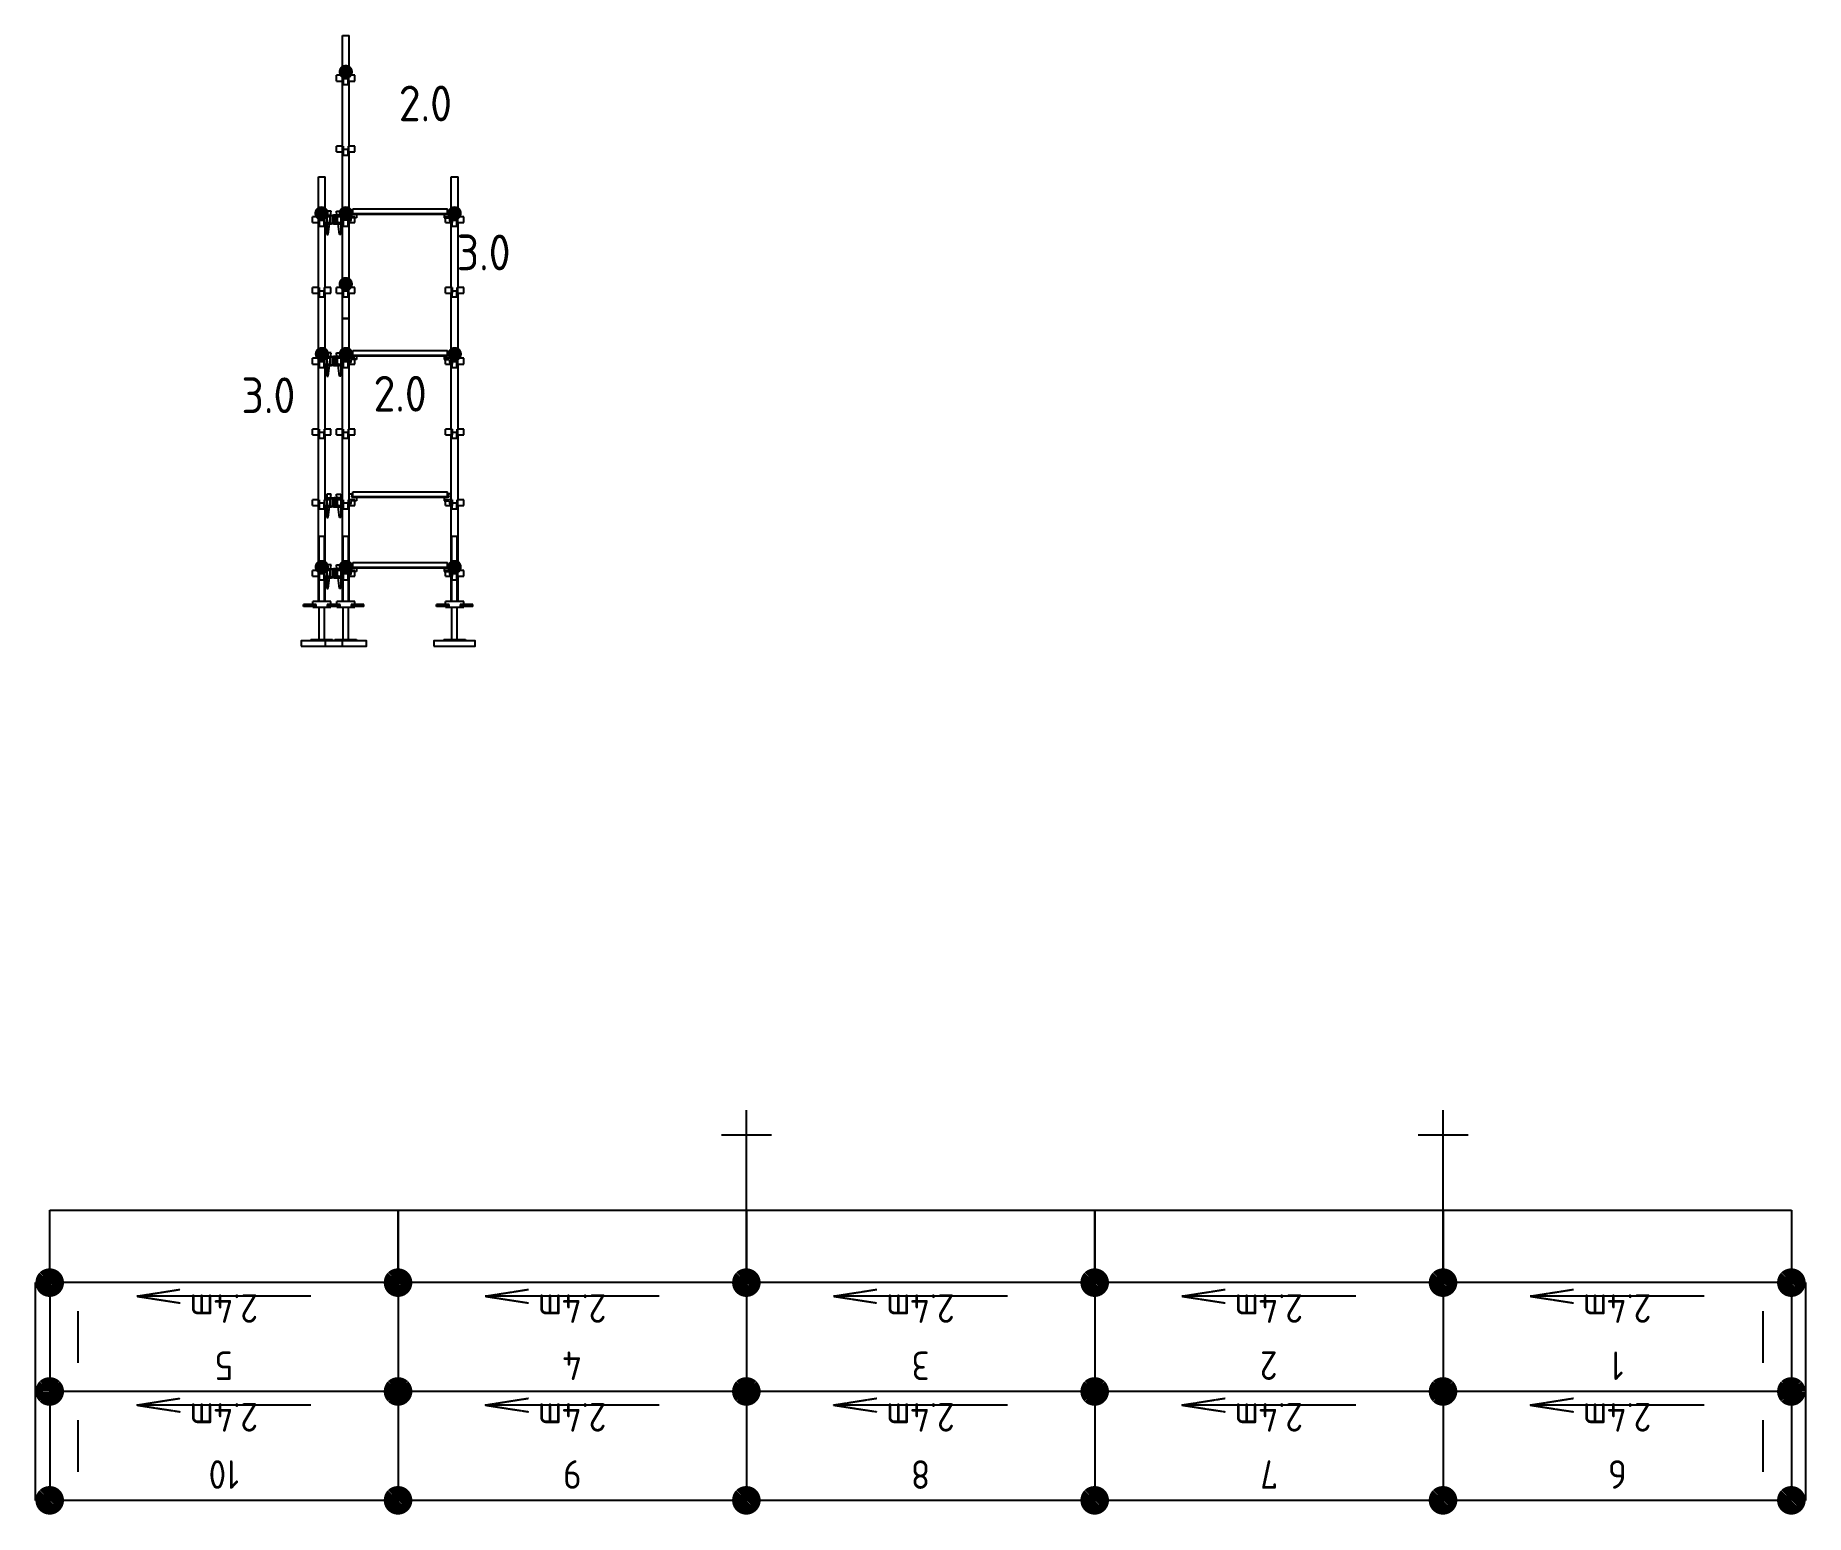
# Model space of a CAD drawing. Header units: millimetres. Extents: x 44290 to 56685, y -104 to 10251.
import ezdxf
from ezdxf.enums import TextEntityAlignment as Align

# ---------------------------------------------------------------- set-up
doc = ezdxf.new("R2010")
doc.units = ezdxf.units.MM
doc.linetypes.add('KwikScaf_DASHED', pattern=[3.75, 2.5, -1.25])
doc.linetypes.add('KwikScaf_Line', pattern=[1, 1, 0])
doc.layers.get('0').update_dxf_attribs({"linetype": 'CONTINUOUS'})
for name, color, linetype in [('KwikScaf Matrix', 7, 'CONTINUOUS'), ('KwikScaf Schematic', 7, 'CONTINUOUS'), ('KwikScaf Sections', 7, 'CONTINUOUS')]:
    doc.layers.add(name, color=color, linetype=linetype)
doc.styles.add('KwikScaf ISO', font='isocp.shx')

# ---------------------------------------------------------------- blocks, each defined once
blk = doc.blocks.new('2D Jack Adjustable Screw')
at = {"color": 0, "extrusion": (1, -1.83691e-16, 2.30446e-16)}
for p, q in [((-35, 151.5), (-20, 151.5)), ((-35, 62.25), (-35, 151.5)), ((-20, 62.25), (-20, 151.5)), ((-265.5, 100), (-273.5, 100)), ((-273.5, 100), (-273.5, -52)), ((-265.5, 100), (-265.5, -52)), ((-265.5, 42.5), (-40, 42.5)), ((-265.5, 5.5), (-40, 5.5)), ((-40, 87.75), (-35, 87.75)), ((-40, 87.75), (-40, 24)), ((-40, 24), (-40, -39.75)), ((-35, 62.25), (-20, 62.25)), ((-20, 87.75), (0, 87.75)), ((0, 24), (0, 87.75)), ((0, 42.5), (454.5, 42.5)), ((0, -39.75), (0, 24)), ((0, 5.5), (454.5, 5.5)), ((454.5, 24), (454.5, 42.5)), ((454.5, 5.5), (454.5, 24)), ((-265.5, -52), (-273.5, -52)), ((-40, -39.75), (-35, -39.75)), ((-20, -14.25), (-35, -14.25)), ((-35, -103.5), (-35, -14.25)), ((-35, -103.5), (-20, -103.5)), ((-20, -103.5), (-20, -14.25)), ((-20, -39.75), (0, -39.75))]:
    blk.add_line(p, q, dxfattribs=at)
blk = doc.blocks.new('2D Standard 3 Metre')
at = {"layer": 'KwikScaf Matrix', "color": 0, "extrusion": (0, 1, 0)}
for p, q in [((-185, -24), (-185, 24)), ((-185, 24), (-8, 24)), ((-33, 16), (7, 16)), ((-33, 16), (-33, 6)), ((-33, 6), (-33, -6)), ((-8, 64), (-8, 60)), ((-8, 64), (32, 64)), ((-8, 60), (-8, 22)), ((-8, 22), (32, 22)), ((-8, 22), (-8, 18)), ((32, 18), (-8, 18)), ((7, 6), (7, 16)), ((7, -6), (7, 6)), ((32, 60), (32, 64)), ((32, 22), (32, 60)), ((32, 24), (487, 24)), ((32, 18), (32, 22)), ((462, 16), (462, 6)), ((462, 16), (502, 16)), ((462, 6), (462, -6)), ((487, 64), (487, 60)), ((487, 64), (527, 64)), ((487, 60), (487, 22)), ((487, 22), (527, 22)), ((487, 22), (487, 18)), ((527, 18), (487, 18)), ((502, 6), (502, 16)), ((502, -6), (502, 6)), ((527, 60), (527, 64)), ((527, 22), (527, 60)), ((527, 24), (982, 24)), ((527, 18), (527, 22)), ((957, 16), (997, 16)), ((957, 16), (957, 6)), ((957, 6), (957, -6)), ((982, 64), (982, 60)), ((982, 64), (1022, 64)), ((982, 60), (982, 22)), ((982, 22), (1022, 22)), ((982, 22), (982, 18)), ((1022, 18), (982, 18)), ((997, 6), (997, 16)), ((997, -6), (997, 6)), ((1022, 60), (1022, 64)), ((1022, 22), (1022, 60)), ((1022, 24), (1477, 24)), ((1022, 18), (1022, 22)), ((1452, 16), (1492, 16)), ((1452, 16), (1452, 6)), ((1452, 6), (1452, -6)), ((1477, 64), (1477, 60)), ((1477, 64), (1517, 64)), ((1477, 60), (1477, 22)), ((1477, 22), (1517, 22)), ((1477, 22), (1477, 18)), ((1517, 18), (1477, 18)), ((1492, 6), (1492, 16)), ((1492, -6), (1492, 6)), ((1517, 60), (1517, 64)), ((1517, 22), (1517, 60)), ((1517, 24), (1972, 24)), ((1517, 18), (1517, 22)), ((1947, 16), (1987, 16)), ((1947, 16), (1947, 6)), ((1947, 6), (1947, -6)), ((1972, 64), (1972, 60)), ((1972, 64), (2012, 64)), ((1972, 60), (1972, 22)), ((1972, 22), (2012, 22)), ((1972, 22), (1972, 18)), ((2012, 18), (1972, 18)), ((1987, 6), (1987, 16)), ((1987, -6), (1987, 6)), ((2012, 60), (2012, 64)), ((2012, 22), (2012, 60)), ((2012, 24), (2467, 24)), ((2012, 18), (2012, 22)), ((2442, 16), (2442, 6)), ((2442, 16), (2482, 16)), ((2442, 6), (2442, -6)), ((2467, 64), (2467, 60)), ((2467, 64), (2507, 64)), ((2467, 60), (2467, 22)), ((2467, 22), (2507, 22)), ((2467, 22), (2467, 18)), ((2507, 18), (2467, 18)), ((2482, 6), (2482, 16)), ((2482, -6), (2482, 6)), ((2507, 60), (2507, 64)), ((2507, 22), (2507, 60)), ((2507, 24), (2787, 24)), ((2507, 18), (2507, 22)), ((2787, 24), (2787, -24)), ((-185, -24), (-8, -24)), ((-33, -6), (-33, -16)), ((-33, -16), (7, -16)), ((-8, -18), (32, -18)), ((-8, -18), (-8, -22)), ((-8, -22), (-8, -60)), ((-8, -22), (32, -22)), ((-8, -60), (-8, -64)), ((-8, -64), (32, -64)), ((7, -16), (7, -6)), ((32, -22), (32, -18)), ((32, -60), (32, -22)), ((32, -24), (487, -24)), ((32, -64), (32, -60)), ((462, -6), (462, -16)), ((462, -16), (502, -16)), ((487, -18), (527, -18)), ((487, -18), (487, -22)), ((487, -22), (487, -60)), ((487, -22), (527, -22)), ((487, -60), (487, -64)), ((487, -64), (527, -64)), ((502, -16), (502, -6)), ((527, -22), (527, -18)), ((527, -60), (527, -22)), ((527, -24), (982, -24)), ((527, -64), (527, -60)), ((957, -6), (957, -16)), ((957, -16), (997, -16)), ((982, -18), (1022, -18)), ((982, -18), (982, -22)), ((982, -22), (982, -60)), ((982, -22), (1022, -22)), ((982, -60), (982, -64)), ((982, -64), (1022, -64)), ((997, -16), (997, -6)), ((1022, -22), (1022, -18)), ((1022, -60), (1022, -22)), ((1022, -24), (1477, -24)), ((1022, -64), (1022, -60)), ((1452, -6), (1452, -16)), ((1452, -16), (1492, -16)), ((1477, -18), (1517, -18)), ((1477, -18), (1477, -22)), ((1477, -22), (1477, -60)), ((1477, -22), (1517, -22)), ((1477, -60), (1477, -64)), ((1477, -64), (1517, -64)), ((1492, -16), (1492, -6)), ((1517, -22), (1517, -18)), ((1517, -60), (1517, -22)), ((1517, -24), (1972, -24)), ((1517, -64), (1517, -60)), ((1947, -6), (1947, -16)), ((1947, -16), (1987, -16)), ((1972, -18), (2012, -18)), ((1972, -18), (1972, -22)), ((1972, -22), (1972, -60)), ((1972, -22), (2012, -22)), ((1972, -60), (1972, -64)), ((1972, -64), (2012, -64)), ((1987, -16), (1987, -6)), ((2012, -22), (2012, -18)), ((2012, -60), (2012, -22)), ((2012, -24), (2467, -24)), ((2012, -64), (2012, -60)), ((2442, -6), (2442, -16)), ((2442, -16), (2482, -16)), ((2467, -18), (2507, -18)), ((2467, -18), (2467, -22)), ((2467, -22), (2467, -60)), ((2467, -22), (2507, -22)), ((2467, -60), (2467, -64)), ((2467, -64), (2507, -64)), ((2482, -16), (2482, -6)), ((2507, -22), (2507, -18)), ((2507, -60), (2507, -22)), ((2507, -24), (2787, -24)), ((2507, -64), (2507, -60))]:
    blk.add_line(p, q, dxfattribs=at)
blk = doc.blocks.new('2D Standard 2 Metre')
at = {"layer": 'KwikScaf Matrix', "color": 0, "extrusion": (0, 1, 0)}
for p, q in [((-185, -24), (-185, 24)), ((-185, 24), (-8, 24)), ((-33, 16), (7, 16)), ((-33, 16), (-33, 6)), ((-33, 6), (-33, -6)), ((-8, 64), (-8, 60)), ((-8, 64), (32, 64)), ((-8, 60), (-8, 22)), ((-8, 22), (32, 22)), ((-8, 22), (-8, 18)), ((32, 18), (-8, 18)), ((7, 6), (7, 16)), ((7, -6), (7, 6)), ((32, 60), (32, 64)), ((32, 22), (32, 60)), ((32, 24), (487, 24)), ((32, 18), (32, 22)), ((462, 16), (502, 16)), ((462, 16), (462, 6)), ((462, 6), (462, -6)), ((487, 64), (487, 60)), ((487, 64), (527, 64)), ((487, 60), (487, 22)), ((487, 22), (527, 22)), ((487, 22), (487, 18)), ((527, 18), (487, 18)), ((502, 6), (502, 16)), ((502, -6), (502, 6)), ((527, 60), (527, 64)), ((527, 22), (527, 60)), ((527, 24), (982, 24)), ((527, 18), (527, 22)), ((957, 16), (997, 16)), ((957, 16), (957, 6)), ((957, 6), (957, -6)), ((982, 64), (982, 60)), ((982, 64), (1022, 64)), ((982, 60), (982, 22)), ((982, 22), (1022, 22)), ((982, 22), (982, 18)), ((1022, 18), (982, 18)), ((997, 6), (997, 16)), ((997, -6), (997, 6)), ((1022, 60), (1022, 64)), ((1022, 22), (1022, 60)), ((1022, 24), (1477, 24)), ((1022, 18), (1022, 22)), ((1452, 16), (1492, 16)), ((1452, 16), (1452, 6)), ((1452, 6), (1452, -6)), ((1477, 64), (1517, 64)), ((1477, 64), (1477, 60)), ((1477, 60), (1477, 22)), ((1477, 22), (1517, 22)), ((1477, 22), (1477, 18)), ((1517, 18), (1477, 18)), ((1492, 6), (1492, 16)), ((1492, -6), (1492, 6)), ((1517, 60), (1517, 64)), ((1517, 22), (1517, 60)), ((1517, 24), (1796, 24)), ((1517, 18), (1517, 22)), ((1796, 24), (1796, -24)), ((-185, -24), (-8, -24)), ((-33, -6), (-33, -16)), ((-33, -16), (7, -16)), ((-8, -18), (32, -18)), ((-8, -18), (-8, -22)), ((-8, -22), (-8, -60)), ((-8, -22), (32, -22)), ((-8, -60), (-8, -64)), ((-8, -64), (32, -64)), ((7, -16), (7, -6)), ((32, -22), (32, -18)), ((32, -60), (32, -22)), ((32, -24), (487, -24)), ((32, -64), (32, -60)), ((462, -6), (462, -16)), ((462, -16), (502, -16)), ((487, -18), (527, -18)), ((487, -18), (487, -22)), ((487, -22), (487, -60)), ((487, -22), (527, -22)), ((487, -60), (487, -64)), ((487, -64), (527, -64)), ((502, -16), (502, -6)), ((527, -22), (527, -18)), ((527, -60), (527, -22)), ((527, -24), (982, -24)), ((527, -64), (527, -60)), ((957, -6), (957, -16)), ((957, -16), (997, -16)), ((982, -18), (1022, -18)), ((982, -18), (982, -22)), ((982, -22), (982, -60)), ((982, -22), (1022, -22)), ((982, -60), (982, -64)), ((982, -64), (1022, -64)), ((997, -16), (997, -6)), ((1022, -22), (1022, -18)), ((1022, -60), (1022, -22)), ((1022, -24), (1477, -24)), ((1022, -64), (1022, -60)), ((1452, -6), (1452, -16)), ((1452, -16), (1492, -16)), ((1477, -18), (1517, -18)), ((1477, -18), (1477, -22)), ((1477, -22), (1517, -22)), ((1477, -22), (1477, -60)), ((1477, -60), (1477, -64)), ((1477, -64), (1517, -64)), ((1492, -16), (1492, -6)), ((1517, -22), (1517, -18)), ((1517, -60), (1517, -22)), ((1517, -24), (1796, -24)), ((1517, -64), (1517, -60))]:
    blk.add_line(p, q, dxfattribs=at)
blk = doc.blocks.new('Double C Coupler')
at = {"color": 3}
for p, q in [((-120, 0), (-62, 0)), ((-120, -5), (-120, 0)), ((0, 0), (-58, 0)), ((0, -5), (0, 0)), ((-67, -5), (-120, -5)), ((-120, -62), (-120, -57)), ((-120, -57), (-67, -57)), ((-62, -62), (-120, -62)), ((-109, -5), (-109, -57)), ((-105, -62), (-75, -62)), ((-65, -55), (-65, -7)), ((-60, -2), (-60, -60)), ((-60, -2), (-60, -60)), ((-58, -62), (0, -62)), ((-55, -55), (-55, -7)), ((-53, -5), (0, -5)), ((0, -57), (-53, -57)), ((-15, -62), (-45, -62)), ((-11, -5), (-11, -57)), ((0, -62), (0, -57))]:
    blk.add_line(p, q, dxfattribs=at)
at = {"color": 3, "extrusion": (0, -1, 6.12303e-17)}
for p, q in [((-109, 27), (-109, 0)), ((-79, 27), (-109, 27)), ((-82, 0), (-79, 27)), ((-38, 0), (-41, 27)), ((-41, 27), (-11, 27)), ((-11, 27), (-11, 0)), ((-109, -62), (-109, -137)), ((-99, -137), (-90, -62)), ((-89, -57), (-83, -5)), ((-31, -57), (-37, -5)), ((-21, -137), (-30, -62)), ((-11, -62), (-11, -137)), ((-109, -137), (-99, -137)), ((-11, -137), (-21, -137))]:
    blk.add_line(p, q, dxfattribs=at)
at = {"color": 3}
for centre, start, end in [((-62, -2), 0, 90), ((-58, -2), 90, 180), ((-67, -7), 0, 90), ((-67, -55), 270, 0), ((-62, -60), 270, 0), ((-58, -60), 180, 270), ((-53, -7), 90, 180), ((-53, -55), 180, 270)]:
    blk.add_arc(centre, 2, start, end, dxfattribs=at)
blk = doc.blocks.new('0.8m Transom')
at = {"color": 2, "extrusion": (0, 1, -1.83691e-16)}
for p, q in [((63360, 14584), (63360, 14659)), ((63360, 14659), (63380, 14659)), ((63380, 14659), (63377, 14634)), ((63377, 14634), (63385, 14634)), ((63385, 14672), (64049, 14672)), ((63385, 14639), (63385, 14672)), ((63385, 14639), (64049, 14639)), ((63385, 14634), (63385, 14639)), ((63385, 14634), (64049, 14634)), ((63410, 14634), (63410, 14609)), ((64024, 14634), (64024, 14609)), ((64049, 14639), (64049, 14672)), ((64049, 14634), (64049, 14639)), ((64057, 14634), (64049, 14634)), ((64054, 14659), (64057, 14634)), ((64074, 14659), (64054, 14659)), ((64074, 14584), (64074, 14659)), ((63370, 14584), (63360, 14584)), ((63373, 14609), (63370, 14584)), ((63410, 14609), (63373, 14609)), ((64024, 14609), (64061, 14609)), ((64061, 14609), (64064, 14584)), ((64064, 14584), (64074, 14584))]:
    blk.add_line(p, q, dxfattribs=at)

msp = doc.modelspace()

# ---------------------------------------------------------------- linework, layer by layer
at = {"layer": 'KwikScaf Schematic', "color": 3, "linetype": 'KwikScaf_Line'}
for p, q in [((49268, 2028), (49268, 2728)), ((54146, 2028), (54146, 2728)), ((49443, 2553), (49093, 2553)), ((54321, 2553), (53971, 2553)), ((44390, 1520), (44390, 2028)), ((44390, 2028), (46829, 2028)), ((46829, 1520), (46829, 2028)), ((46829, 2028), (49268, 2028)), ((46829, 2028), (46829, 1520)), ((49268, 2028), (49268, 1520)), ((49268, 1520), (49268, 2028)), ((49268, 2028), (51707, 2028)), ((51707, 2028), (51707, 1520)), ((51707, 1520), (51707, 2028)), ((51707, 2028), (54146, 2028)), ((54146, 2028), (54146, 1520)), ((54146, 1520), (54146, 2028)), ((54146, 2028), (56585, 2028)), ((56585, 2028), (56585, 1520)), ((44390, 1520), (44390, 758)), ((46829, 1520), (44390, 1520)), ((46829, 1520), (46829, 758)), ((49268, 1520), (46829, 1520)), ((49268, 1520), (49268, 758)), ((51707, 1520), (49268, 1520)), ((51707, 1520), (51707, 758)), ((54146, 1520), (51707, 1520)), ((54146, 1520), (54146, 758)), ((56585, 1520), (54146, 1520)), ((56585, 1520), (56585, 758)), ((44999, 1425), (45304, 1473)), ((46219, 1425), (44999, 1425)), ((44999, 1425), (45304, 1378)), ((47438, 1425), (47743, 1473)), ((48658, 1425), (47438, 1425)), ((47438, 1425), (47743, 1378)), ((49877, 1425), (50182, 1473)), ((51097, 1425), (49877, 1425)), ((49877, 1425), (50182, 1378)), ((52316, 1425), (52621, 1473)), ((53536, 1425), (52316, 1425)), ((52316, 1425), (52621, 1378)), ((54755, 1425), (55060, 1473)), ((55975, 1425), (54755, 1425)), ((54755, 1425), (55060, 1378)), ((46829, 758), (44390, 758)), ((44390, 758), (44390, -4)), ((49268, 758), (46829, 758)), ((46829, 758), (46829, -4)), ((51707, 758), (49268, 758)), ((49268, 758), (49268, -4)), ((54146, 758), (51707, 758)), ((51707, 758), (51707, -4)), ((56585, 758), (54146, 758)), ((54146, 758), (54146, -4)), ((56585, 758), (56585, -4)), ((44999, 663), (45304, 711)), ((46219, 663), (44999, 663)), ((44999, 663), (45304, 616)), ((47438, 663), (47743, 711)), ((48658, 663), (47438, 663)), ((47438, 663), (47743, 616)), ((49877, 663), (50182, 711)), ((51097, 663), (49877, 663)), ((49877, 663), (50182, 616)), ((52316, 663), (52621, 711)), ((53536, 663), (52316, 663)), ((52316, 663), (52621, 616)), ((54755, 663), (55060, 711)), ((55975, 663), (54755, 663)), ((54755, 663), (55060, 616)), ((46829, -4), (44390, -4)), ((49268, -4), (46829, -4)), ((51707, -4), (49268, -4)), ((54146, -4), (51707, -4)), ((56585, -4), (54146, -4))]:
    msp.add_line(p, q, dxfattribs=at)
at = {"layer": 'KwikScaf Schematic', "color": 3, "linetype": 'KwikScaf_DASHED'}
for p, q in [((44290, 758), (44290, 1520)), ((56685, 1520), (56685, 758)), ((44590, 958), (44590, 1320)), ((56385, 1320), (56385, 958)), ((44290, -4), (44290, 758)), ((56685, 758), (56685, -4)), ((44590, 196), (44590, 558)), ((56385, 558), (56385, 196))]:
    msp.add_line(p, q, dxfattribs=at)
at = {"layer": 'KwikScaf Schematic', "color": 3, "linetype": 'KwikScaf_Line'}
for points in [[(44390, 1470, 100, 100, -0.198912), (44354, 1485, 100, 100, -0.198912), (44340, 1520, 100, 100, -0.198912), (44354, 1556, 100, 100, -0.198912), (44390, 1570, 100, 100, -0.198912), (44425, 1556, 100, 100, -0.198912), (44440, 1520, 100, 100, -0.198912), (44425, 1485, 100, 100, -0.198912)], [(46829, 1470, 100, 100, -0.198912), (46793, 1485, 100, 100, -0.198912), (46779, 1520, 100, 100, -0.198912), (46793, 1556, 100, 100, -0.198912), (46829, 1570, 100, 100, -0.198912), (46864, 1556, 100, 100, -0.198912), (46879, 1520, 100, 100, -0.198912), (46864, 1485, 100, 100, -0.198912)], [(49268, 1470, 100, 100, -0.198912), (49232, 1485, 100, 100, -0.198912), (49218, 1520, 100, 100, -0.198912), (49232, 1556, 100, 100, -0.198912), (49268, 1570, 100, 100, -0.198912), (49303, 1556, 100, 100, -0.198912), (49318, 1520, 100, 100, -0.198912), (49303, 1485, 100, 100, -0.198912)], [(51707, 1470, 100, 100, -0.198912), (51671, 1485, 100, 100, -0.198912), (51657, 1520, 100, 100, -0.198912), (51671, 1556, 100, 100, -0.198912), (51707, 1570, 100, 100, -0.198912), (51742, 1556, 100, 100, -0.198912), (51757, 1520, 100, 100, -0.198912), (51742, 1485, 100, 100, -0.198912)], [(54146, 1470, 100, 100, -0.198912), (54110, 1485, 100, 100, -0.198912), (54096, 1520, 100, 100, -0.198912), (54110, 1556, 100, 100, -0.198912), (54146, 1570, 100, 100, -0.198912), (54181, 1556, 100, 100, -0.198912), (54196, 1520, 100, 100, -0.198912), (54181, 1485, 100, 100, -0.198912)], [(44390, 708, 100, 100, -0.198912), (44354, 723, 100, 100, -0.198912), (44340, 758, 100, 100, -0.198912), (44354, 794, 100, 100, -0.198912), (44390, 808, 100, 100, -0.198912), (44425, 794, 100, 100, -0.198912), (44440, 758, 100, 100, -0.198912), (44425, 723, 100, 100, -0.198912)], [(44390, 708, 100, 100, -0.198912), (44354, 723, 100, 100, -0.198912), (44340, 758, 100, 100, -0.198912), (44354, 794, 100, 100, -0.198912), (44390, 808, 100, 100, -0.198912), (44425, 794, 100, 100, -0.198912), (44440, 758, 100, 100, -0.198912), (44425, 723, 100, 100, -0.198912)], [(46829, 708, 100, 100, -0.198912), (46793, 723, 100, 100, -0.198912), (46779, 758, 100, 100, -0.198912), (46793, 794, 100, 100, -0.198912), (46829, 808, 100, 100, -0.198912), (46864, 794, 100, 100, -0.198912), (46879, 758, 100, 100, -0.198912), (46864, 723, 100, 100, -0.198912)], [(46829, 708, 100, 100, -0.198912), (46793, 723, 100, 100, -0.198912), (46779, 758, 100, 100, -0.198912), (46793, 794, 100, 100, -0.198912), (46829, 808, 100, 100, -0.198912), (46864, 794, 100, 100, -0.198912), (46879, 758, 100, 100, -0.198912), (46864, 723, 100, 100, -0.198912)], [(46829, 708, 100, 100, -0.198912), (46793, 723, 100, 100, -0.198912), (46779, 758, 100, 100, -0.198912), (46793, 794, 100, 100, -0.198912), (46829, 808, 100, 100, -0.198912), (46864, 794, 100, 100, -0.198912), (46879, 758, 100, 100, -0.198912), (46864, 723, 100, 100, -0.198912)], [(49268, 708, 100, 100, -0.198912), (49232, 723, 100, 100, -0.198912), (49218, 758, 100, 100, -0.198912), (49232, 794, 100, 100, -0.198912), (49268, 808, 100, 100, -0.198912), (49303, 794, 100, 100, -0.198912), (49318, 758, 100, 100, -0.198912), (49303, 723, 100, 100, -0.198912)], [(49268, 708, 100, 100, -0.198912), (49232, 723, 100, 100, -0.198912), (49218, 758, 100, 100, -0.198912), (49232, 794, 100, 100, -0.198912), (49268, 808, 100, 100, -0.198912), (49303, 794, 100, 100, -0.198912), (49318, 758, 100, 100, -0.198912), (49303, 723, 100, 100, -0.198912)], [(49268, 708, 100, 100, -0.198912), (49232, 723, 100, 100, -0.198912), (49218, 758, 100, 100, -0.198912), (49232, 794, 100, 100, -0.198912), (49268, 808, 100, 100, -0.198912), (49303, 794, 100, 100, -0.198912), (49318, 758, 100, 100, -0.198912), (49303, 723, 100, 100, -0.198912)], [(51707, 708, 100, 100, -0.198912), (51671, 723, 100, 100, -0.198912), (51657, 758, 100, 100, -0.198912), (51671, 794, 100, 100, -0.198912), (51707, 808, 100, 100, -0.198912), (51742, 794, 100, 100, -0.198912), (51757, 758, 100, 100, -0.198912), (51742, 723, 100, 100, -0.198912)], [(51707, 708, 100, 100, -0.198912), (51671, 723, 100, 100, -0.198912), (51657, 758, 100, 100, -0.198912), (51671, 794, 100, 100, -0.198912), (51707, 808, 100, 100, -0.198912), (51742, 794, 100, 100, -0.198912), (51757, 758, 100, 100, -0.198912), (51742, 723, 100, 100, -0.198912)], [(51707, 708, 100, 100, -0.198912), (51671, 723, 100, 100, -0.198912), (51657, 758, 100, 100, -0.198912), (51671, 794, 100, 100, -0.198912), (51707, 808, 100, 100, -0.198912), (51742, 794, 100, 100, -0.198912), (51757, 758, 100, 100, -0.198912), (51742, 723, 100, 100, -0.198912)], [(54146, 708, 100, 100, -0.198912), (54110, 723, 100, 100, -0.198912), (54096, 758, 100, 100, -0.198912), (54110, 794, 100, 100, -0.198912), (54146, 808, 100, 100, -0.198912), (54181, 794, 100, 100, -0.198912), (54196, 758, 100, 100, -0.198912), (54181, 723, 100, 100, -0.198912)], [(54146, 708, 100, 100, -0.198912), (54110, 723, 100, 100, -0.198912), (54096, 758, 100, 100, -0.198912), (54110, 794, 100, 100, -0.198912), (54146, 808, 100, 100, -0.198912), (54181, 794, 100, 100, -0.198912), (54196, 758, 100, 100, -0.198912), (54181, 723, 100, 100, -0.198912)], [(54146, 708, 100, 100, -0.198912), (54110, 723, 100, 100, -0.198912), (54096, 758, 100, 100, -0.198912), (54110, 794, 100, 100, -0.198912), (54146, 808, 100, 100, -0.198912), (54181, 794, 100, 100, -0.198912), (54196, 758, 100, 100, -0.198912), (54181, 723, 100, 100, -0.198912)], [(56585, 708, 100, 100, -0.198912), (56549, 723, 100, 100, -0.198912), (56535, 758, 100, 100, -0.198912), (56549, 794, 100, 100, -0.198912), (56585, 808, 100, 100, -0.198912), (56620, 794, 100, 100, -0.198912), (56635, 758, 100, 100, -0.198912), (56620, 723, 100, 100, -0.198912)], [(44390, -54, 100, 100, -0.198912), (44354, -39, 100, 100, -0.198912), (44340, -4, 100, 100, -0.198912), (44354, 32, 100, 100, -0.198912), (44390, 46, 100, 100, -0.198912), (44425, 32, 100, 100, -0.198912), (44440, -4, 100, 100, -0.198912), (44425, -39, 100, 100, -0.198912)], [(46829, -54, 100, 100, -0.198912), (46793, -39, 100, 100, -0.198912), (46779, -4, 100, 100, -0.198912), (46793, 32, 100, 100, -0.198912), (46829, 46, 100, 100, -0.198912), (46864, 32, 100, 100, -0.198912), (46879, -4, 100, 100, -0.198912), (46864, -39, 100, 100, -0.198912)], [(46829, -54, 100, 100, -0.198912), (46793, -39, 100, 100, -0.198912), (46779, -4, 100, 100, -0.198912), (46793, 32, 100, 100, -0.198912), (46829, 46, 100, 100, -0.198912), (46864, 32, 100, 100, -0.198912), (46879, -4, 100, 100, -0.198912), (46864, -39, 100, 100, -0.198912)], [(49268, -54, 100, 100, -0.198912), (49232, -39, 100, 100, -0.198912), (49218, -4, 100, 100, -0.198912), (49232, 32, 100, 100, -0.198912), (49268, 46, 100, 100, -0.198912), (49303, 32, 100, 100, -0.198912), (49318, -4, 100, 100, -0.198912), (49303, -39, 100, 100, -0.198912)], [(49268, -54, 100, 100, -0.198912), (49232, -39, 100, 100, -0.198912), (49218, -4, 100, 100, -0.198912), (49232, 32, 100, 100, -0.198912), (49268, 46, 100, 100, -0.198912), (49303, 32, 100, 100, -0.198912), (49318, -4, 100, 100, -0.198912), (49303, -39, 100, 100, -0.198912)], [(51707, -54, 100, 100, -0.198912), (51671, -39, 100, 100, -0.198912), (51657, -4, 100, 100, -0.198912), (51671, 32, 100, 100, -0.198912), (51707, 46, 100, 100, -0.198912), (51742, 32, 100, 100, -0.198912), (51757, -4, 100, 100, -0.198912), (51742, -39, 100, 100, -0.198912)], [(51707, -54, 100, 100, -0.198912), (51671, -39, 100, 100, -0.198912), (51657, -4, 100, 100, -0.198912), (51671, 32, 100, 100, -0.198912), (51707, 46, 100, 100, -0.198912), (51742, 32, 100, 100, -0.198912), (51757, -4, 100, 100, -0.198912), (51742, -39, 100, 100, -0.198912)], [(54146, -54, 100, 100, -0.198912), (54110, -39, 100, 100, -0.198912), (54096, -4, 100, 100, -0.198912), (54110, 32, 100, 100, -0.198912), (54146, 46, 100, 100, -0.198912), (54181, 32, 100, 100, -0.198912), (54196, -4, 100, 100, -0.198912), (54181, -39, 100, 100, -0.198912)], [(54146, -54, 100, 100, -0.198912), (54110, -39, 100, 100, -0.198912), (54096, -4, 100, 100, -0.198912), (54110, 32, 100, 100, -0.198912), (54146, 46, 100, 100, -0.198912), (54181, 32, 100, 100, -0.198912), (54196, -4, 100, 100, -0.198912), (54181, -39, 100, 100, -0.198912)], [(56585, -54, 100, 100, -0.198912), (56549, -39, 100, 100, -0.198912), (56535, -4, 100, 100, -0.198912), (56549, 32, 100, 100, -0.198912), (56585, 46, 100, 100, -0.198912), (56620, 32, 100, 100, -0.198912), (56635, -4, 100, 100, -0.198912), (56620, -39, 100, 100, -0.198912)]]:
    msp.add_lwpolyline(points, format="xyseb", close=True, dxfattribs=at)
at = {"layer": 'KwikScaf Schematic', "color": 3, "linetype": 'KwikScaf_Line', "const_width": 100}
for points in [[(46829, 1470, -0.198912), (46793, 1485, -0.198912), (46779, 1520, -0.198912), (46793, 1556, -0.198912), (46829, 1570, -0.198912), (46864, 1556, -0.198912), (46879, 1520, -0.198912), (46864, 1485, -0.198912)], [(49268, 1470, -0.198912), (49232, 1485, -0.198912), (49218, 1520, -0.198912), (49232, 1556, -0.198912), (49268, 1570, -0.198912), (49303, 1556, -0.198912), (49318, 1520, -0.198912), (49303, 1485, -0.198912)], [(51707, 1470, -0.198912), (51671, 1485, -0.198912), (51657, 1520, -0.198912), (51671, 1556, -0.198912), (51707, 1570, -0.198912), (51742, 1556, -0.198912), (51757, 1520, -0.198912), (51742, 1485, -0.198912)], [(54146, 1470, -0.198912), (54110, 1485, -0.198912), (54096, 1520, -0.198912), (54110, 1556, -0.198912), (54146, 1570, -0.198912), (54181, 1556, -0.198912), (54196, 1520, -0.198912), (54181, 1485, -0.198912)], [(56585, 1470, -0.198912), (56549, 1485, -0.198912), (56535, 1520, -0.198912), (56549, 1556, -0.198912), (56585, 1570, -0.198912), (56620, 1556, -0.198912), (56635, 1520, -0.198912), (56620, 1485, -0.198912)], [(46829, 708, -0.198912), (46793, 723, -0.198912), (46779, 758, -0.198912), (46793, 794, -0.198912), (46829, 808, -0.198912), (46864, 794, -0.198912), (46879, 758, -0.198912), (46864, 723, -0.198912)], [(49268, 708, -0.198912), (49232, 723, -0.198912), (49218, 758, -0.198912), (49232, 794, -0.198912), (49268, 808, -0.198912), (49303, 794, -0.198912), (49318, 758, -0.198912), (49303, 723, -0.198912)], [(51707, 708, -0.198912), (51671, 723, -0.198912), (51657, 758, -0.198912), (51671, 794, -0.198912), (51707, 808, -0.198912), (51742, 794, -0.198912), (51757, 758, -0.198912), (51742, 723, -0.198912)], [(54146, 708, -0.198912), (54110, 723, -0.198912), (54096, 758, -0.198912), (54110, 794, -0.198912), (54146, 808, -0.198912), (54181, 794, -0.198912), (54196, 758, -0.198912), (54181, 723, -0.198912)], [(56585, 708, -0.198912), (56549, 723, -0.198912), (56535, 758, -0.198912), (56549, 794, -0.198912), (56585, 808, -0.198912), (56620, 794, -0.198912), (56635, 758, -0.198912), (56620, 723, -0.198912)]]:
    msp.add_lwpolyline(points, format="xyb", close=True, dxfattribs=at)
at = {"layer": 'KwikScaf Sections', "color": 40, "const_width": 50}
for points in [[(46438, 9996, 1), (46488, 9996, 1)], [(46268, 9006, 1), (46318, 9006, 1)], [(46438, 9006, 1), (46488, 9006, 1)], [(47200, 9006, 1), (47250, 9006, 1)], [(46438, 8511, 1), (46488, 8511, 1)], [(46271, 8021, 1), (46321, 8021, 1)], [(46439, 8021, 1), (46489, 8021, 1)], [(47201, 8021, 1), (47251, 8021, 1)], [(46270, 6530, 1), (46320, 6530, 1)], [(46438, 6530, 1), (46488, 6530, 1)], [(47200, 6530, 1), (47250, 6530, 1)]]:
    msp.add_lwpolyline(points, format="xyb", close=True, dxfattribs=at)
at = {"layer": 'KwikScaf Sections', "color": 200}
for points in [[(46150, 5976), (46440, 5976), (46440, 6014), (46150, 6014)], [(46318, 5976), (46608, 5976), (46608, 6014), (46318, 6014)], [(47080, 5976), (47370, 5976), (47370, 6014), (47080, 6014)]]:
    msp.add_lwpolyline(points, close=True, dxfattribs=at)

# ---------------------------------------------------------------- block references
for name, p in [('Double C Coupler', (46439, 8994)), ('0.8m Transom', (-16873, -5635)), ('Double C Coupler', (46439, 8003)), ('0.8m Transom', (-16873, -6626)), ('Double C Coupler', (46439, 7013)), ('0.8m Transom', (-16873, -7616)), ('Double C Coupler', (46439, 6517)), ('0.8m Transom', (-16873, -8111))]:
    msp.add_blockref(name, p)
at = {"layer": 'KwikScaf Sections', "color": 180, "rotation": 90}
for name, p in [('2D Standard 2 Metre', (46463, 8455)), ('2D Standard 3 Metre', (46295, 6474)), ('2D Standard 3 Metre', (47225, 6474)), ('2D Standard 2 Metre', (46463, 6474))]:
    msp.add_blockref(name, p, dxfattribs=at)
at = {"layer": 'KwikScaf Sections', "color": 190, "rotation": 90}
for p in [(46319, 6288), (46487, 6288), (47249, 6288)]:
    msp.add_blockref('2D Jack Adjustable Screw', p, dxfattribs=at)

# ---------------------------------------------------------------- texts
at = {"layer": 'KwikScaf Schematic', "style": 'KwikScaf ISO'}
for s, p in [('2.4m', (45609, 1339)), ('2.4m', (48048, 1339)), ('2.4m', (50487, 1339)), ('2.4m', (52926, 1339)), ('2.4m', (55365, 1339)), ('5', (45609, 939)), ('4', (48048, 939)), ('3', (50487, 939)), ('2', (52926, 939)), ('1', (55365, 939)), ('2.4m', (45609, 577)), ('2.4m', (48048, 577)), ('2.4m', (50487, 577)), ('2.4m', (52926, 577)), ('2.4m', (55365, 577)), ('10', (45609, 177)), ('9', (48048, 177)), ('8', (50487, 177)), ('7', (52926, 177)), ('6', (55365, 177))]:
    msp.add_text(s, height=200, rotation=180, dxfattribs=at).set_placement(p, align=Align.MIDDLE_CENTER)
at = {"layer": 'KwikScaf Sections', "color": 7, "style": 'KwikScaf ISO'}
for p in [(46548, 9775), (46371, 7743)]:
    msp.add_text('  2.0  ', height=250, dxfattribs=at).set_placement(p, align=Align.MIDDLE_LEFT)
for p in [(47903, 8732), (46396, 7732)]:
    msp.add_text('  3.0  ', height=250, dxfattribs=at).set_placement(p, align=Align.MIDDLE_RIGHT)

doc.saveas('drawing.dxf')
